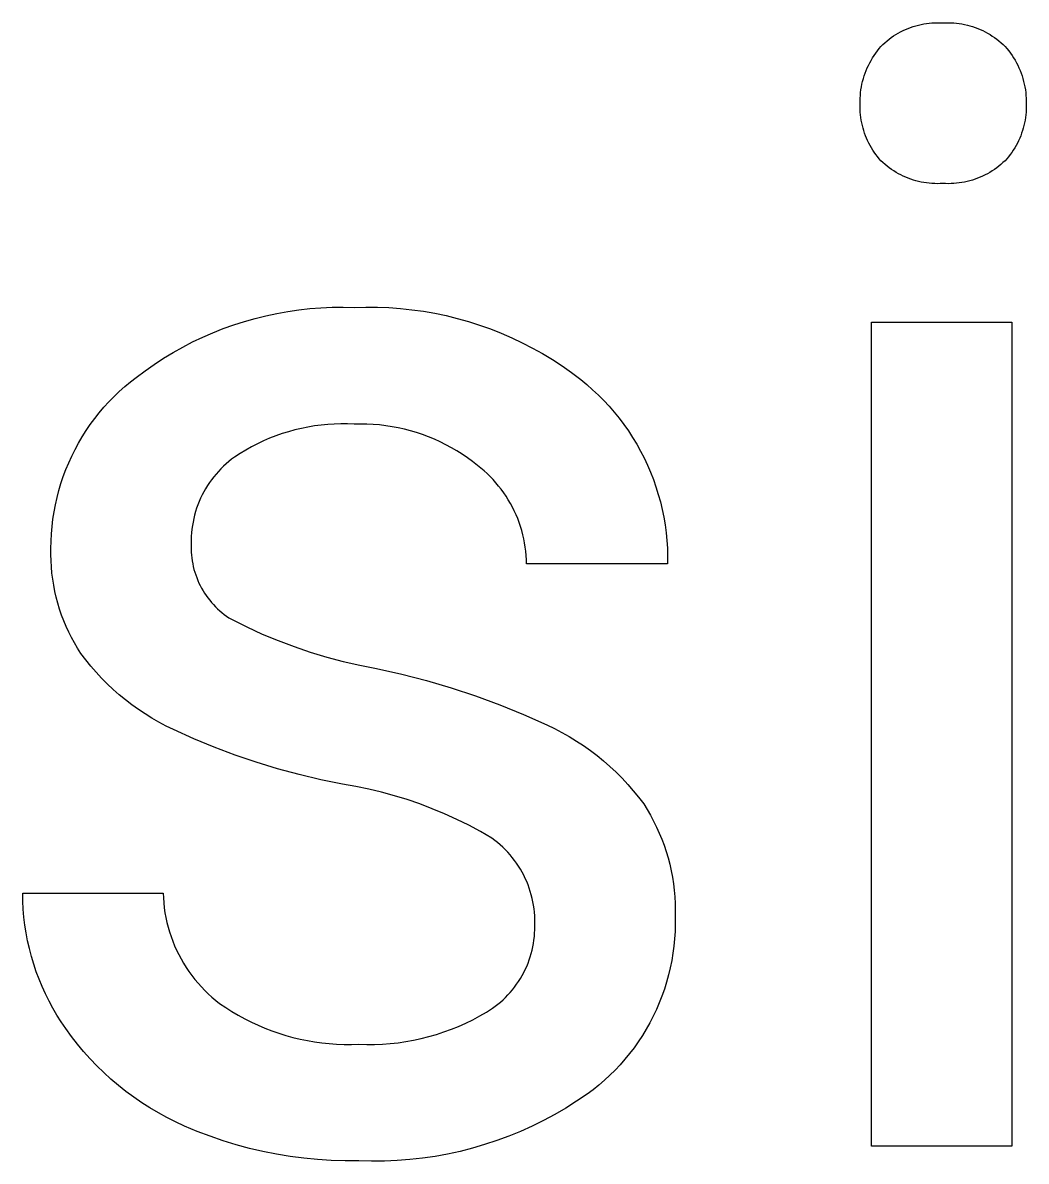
# Model space of a CAD drawing. Header units: millimetres. Extents: x 3269 to 7089, y 1744 to 4413.
# Drawn here: x 5840.15 to 5868.6, y 1911.16 to 1943.44 of the extents above; entities that cross this region are included whole.
import ezdxf

# ---------------------------------------------------------------- set-up
doc = ezdxf.new("R2010")
doc.units = ezdxf.units.MM
doc.header["$MEASUREMENT"] = 0
doc.layers.add('Domyślny', color=7, linetype='Continuous', true_color=0x000000)

msp = doc.modelspace()

# ---------------------------------------------------------------- linework, layer by layer
at = {"layer": 'Domyślny'}
for p, q in [((5865.174, 1943.247), (5865.245, 1943.277)), ((5865.245, 1943.277), (5865.318, 1943.304)), ((5865.318, 1943.304), (5865.391, 1943.329)), ((5865.391, 1943.329), (5865.465, 1943.351)), ((5865.465, 1943.351), (5865.54, 1943.371)), ((5865.54, 1943.371), (5865.615, 1943.388)), ((5865.615, 1943.388), (5865.691, 1943.403)), ((5865.691, 1943.403), (5865.768, 1943.415)), ((5865.768, 1943.415), (5865.845, 1943.424)), ((5865.845, 1943.424), (5865.922, 1943.43)), ((5865.922, 1943.43), (5865.999, 1943.434)), ((5865.999, 1943.434), (5866.077, 1943.435)), ((5866.077, 1943.435), (5866.154, 1943.434)), ((5866.154, 1943.434), (5866.231, 1943.43)), ((5866.231, 1943.43), (5866.309, 1943.434)), ((5866.309, 1943.434), (5866.387, 1943.435)), ((5866.387, 1943.435), (5866.464, 1943.434)), ((5866.464, 1943.434), (5866.542, 1943.43)), ((5866.542, 1943.43), (5866.619, 1943.423)), ((5866.619, 1943.423), (5866.697, 1943.414)), ((5866.697, 1943.414), (5866.773, 1943.402)), ((5866.773, 1943.402), (5866.85, 1943.388)), ((5866.85, 1943.388), (5866.926, 1943.37)), ((5866.926, 1943.37), (5867.001, 1943.351)), ((5867.001, 1943.351), (5867.075, 1943.328)), ((5867.075, 1943.328), (5867.149, 1943.303)), ((5867.149, 1943.303), (5867.222, 1943.276)), ((5867.222, 1943.276), (5867.293, 1943.246)), ((5864.649, 1942.922), (5864.709, 1942.97)), ((5864.709, 1942.97), (5864.771, 1943.016)), ((5864.771, 1943.016), (5864.835, 1943.061)), ((5864.835, 1943.061), (5864.9, 1943.102)), ((5864.9, 1943.102), (5864.967, 1943.142)), ((5864.967, 1943.142), (5865.034, 1943.179)), ((5865.034, 1943.179), (5865.103, 1943.214)), ((5865.103, 1943.214), (5865.174, 1943.247)), ((5867.293, 1943.246), (5867.364, 1943.213)), ((5867.364, 1943.213), (5867.434, 1943.179)), ((5867.434, 1943.179), (5867.502, 1943.141)), ((5867.502, 1943.141), (5867.569, 1943.102)), ((5867.569, 1943.102), (5867.634, 1943.06)), ((5867.634, 1943.06), (5867.698, 1943.016)), ((5867.698, 1943.016), (5867.761, 1942.97)), ((5867.761, 1942.97), (5867.822, 1942.921)), ((5864.328, 1942.574), (5864.376, 1942.639)), ((5864.376, 1942.639), (5864.426, 1942.702)), ((5864.426, 1942.702), (5864.478, 1942.764)), ((5864.478, 1942.764), (5864.533, 1942.818)), ((5864.533, 1942.818), (5864.59, 1942.871)), ((5864.59, 1942.871), (5864.649, 1942.922)), ((5867.822, 1942.921), (5867.881, 1942.871)), ((5867.881, 1942.871), (5867.938, 1942.818)), ((5867.938, 1942.818), (5867.994, 1942.764)), ((5867.994, 1942.764), (5868.047, 1942.703)), ((5868.047, 1942.703), (5868.098, 1942.64)), ((5868.098, 1942.64), (5868.147, 1942.575)), ((5864.122, 1942.227), (5864.158, 1942.3)), ((5864.158, 1942.3), (5864.197, 1942.37)), ((5864.197, 1942.37), (5864.238, 1942.44)), ((5864.238, 1942.44), (5864.282, 1942.508)), ((5864.282, 1942.508), (5864.328, 1942.574)), ((5868.147, 1942.575), (5868.193, 1942.509)), ((5868.193, 1942.509), (5868.237, 1942.441)), ((5868.237, 1942.441), (5868.279, 1942.372)), ((5868.279, 1942.372), (5868.318, 1942.301)), ((5868.318, 1942.301), (5868.355, 1942.229)), ((5864.002, 1941.928), (5864.028, 1942.004)), ((5864.028, 1942.004), (5864.057, 1942.08)), ((5864.057, 1942.08), (5864.088, 1942.154)), ((5864.088, 1942.154), (5864.122, 1942.227)), ((5868.355, 1942.229), (5868.39, 1942.156)), ((5868.39, 1942.156), (5868.422, 1942.081)), ((5868.422, 1942.081), (5868.451, 1942.006)), ((5868.451, 1942.006), (5868.478, 1941.929)), ((5863.923, 1941.615), (5863.939, 1941.694)), ((5863.939, 1941.694), (5863.957, 1941.773)), ((5863.957, 1941.773), (5863.978, 1941.851)), ((5863.978, 1941.851), (5864.002, 1941.928)), ((5868.478, 1941.929), (5868.502, 1941.852)), ((5868.502, 1941.852), (5868.523, 1941.774)), ((5868.523, 1941.774), (5868.542, 1941.695)), ((5868.542, 1941.695), (5868.558, 1941.616)), ((5863.888, 1941.294), (5863.893, 1941.374)), ((5863.893, 1941.374), (5863.9, 1941.455)), ((5863.9, 1941.455), (5863.91, 1941.535)), ((5863.91, 1941.535), (5863.923, 1941.615)), ((5868.558, 1941.616), (5868.571, 1941.536)), ((5868.571, 1941.536), (5868.581, 1941.456)), ((5868.581, 1941.456), (5868.589, 1941.375)), ((5868.589, 1941.375), (5868.594, 1941.294)), ((5863.886, 1941.213), (5863.888, 1941.294)), ((5863.887, 1941.132), (5863.886, 1941.213)), ((5863.886, 1941.056), (5863.887, 1941.132)), ((5863.887, 1940.98), (5863.886, 1941.056)), ((5868.594, 1941.294), (5868.596, 1941.213)), ((5868.596, 1941.056), (5868.594, 1940.979)), ((5868.596, 1941.213), (5868.595, 1941.132)), ((5868.595, 1941.132), (5868.596, 1941.056)), ((5863.891, 1940.903), (5863.887, 1940.98)), ((5863.898, 1940.827), (5863.891, 1940.903)), ((5863.907, 1940.751), (5863.898, 1940.827)), ((5863.918, 1940.676), (5863.907, 1940.751)), ((5863.932, 1940.601), (5863.918, 1940.676)), ((5868.563, 1940.675), (5868.548, 1940.599)), ((5868.574, 1940.75), (5868.563, 1940.675)), ((5868.584, 1940.826), (5868.574, 1940.75)), ((5868.59, 1940.903), (5868.584, 1940.826)), ((5868.594, 1940.979), (5868.59, 1940.903)), ((5863.949, 1940.526), (5863.932, 1940.601)), ((5863.968, 1940.452), (5863.949, 1940.526)), ((5863.989, 1940.379), (5863.968, 1940.452)), ((5864.013, 1940.306), (5863.989, 1940.379)), ((5868.49, 1940.377), (5868.466, 1940.305)), ((5868.512, 1940.451), (5868.49, 1940.377)), ((5868.531, 1940.525), (5868.512, 1940.451)), ((5868.548, 1940.599), (5868.531, 1940.525)), ((5864.04, 1940.234), (5864.013, 1940.306)), ((5864.068, 1940.164), (5864.04, 1940.234)), ((5864.1, 1940.094), (5864.068, 1940.164)), ((5864.133, 1940.025), (5864.1, 1940.094)), ((5868.378, 1940.092), (5868.344, 1940.024)), ((5868.41, 1940.162), (5868.378, 1940.092)), ((5868.439, 1940.233), (5868.41, 1940.162)), ((5868.466, 1940.305), (5868.439, 1940.233)), ((5864.169, 1939.958), (5864.133, 1940.025)), ((5864.207, 1939.891), (5864.169, 1939.958)), ((5864.247, 1939.826), (5864.207, 1939.891)), ((5864.289, 1939.763), (5864.247, 1939.826)), ((5864.333, 1939.7), (5864.289, 1939.763)), ((5868.186, 1939.762), (5868.141, 1939.7)), ((5868.229, 1939.825), (5868.186, 1939.762)), ((5868.27, 1939.89), (5868.229, 1939.825)), ((5868.308, 1939.956), (5868.27, 1939.89)), ((5868.344, 1940.024), (5868.308, 1939.956)), ((5864.38, 1939.64), (5864.333, 1939.7)), ((5864.428, 1939.581), (5864.38, 1939.64)), ((5864.478, 1939.523), (5864.428, 1939.581)), ((5864.534, 1939.47), (5864.478, 1939.523)), ((5864.592, 1939.419), (5864.534, 1939.47)), ((5864.651, 1939.37), (5864.592, 1939.419)), ((5867.879, 1939.419), (5867.82, 1939.37)), ((5867.937, 1939.47), (5867.879, 1939.419)), ((5867.994, 1939.523), (5867.937, 1939.47)), ((5868.045, 1939.58), (5867.994, 1939.523)), ((5868.094, 1939.639), (5868.045, 1939.58)), ((5868.141, 1939.7), (5868.094, 1939.639)), ((5864.712, 1939.323), (5864.651, 1939.37)), ((5864.775, 1939.278), (5864.712, 1939.323)), ((5864.839, 1939.235), (5864.775, 1939.278)), ((5864.904, 1939.195), (5864.839, 1939.235)), ((5864.971, 1939.156), (5864.904, 1939.195)), ((5865.039, 1939.12), (5864.971, 1939.156)), ((5865.108, 1939.087), (5865.039, 1939.12)), ((5865.178, 1939.055), (5865.108, 1939.087)), ((5867.36, 1939.087), (5867.289, 1939.056)), ((5867.429, 1939.121), (5867.36, 1939.087)), ((5867.498, 1939.157), (5867.429, 1939.121)), ((5867.565, 1939.195), (5867.498, 1939.157)), ((5867.631, 1939.236), (5867.565, 1939.195)), ((5867.695, 1939.279), (5867.631, 1939.236)), ((5867.758, 1939.323), (5867.695, 1939.279)), ((5867.82, 1939.37), (5867.758, 1939.323)), ((5865.249, 1939.026), (5865.178, 1939.055)), ((5865.322, 1939), (5865.249, 1939.026)), ((5865.395, 1938.976), (5865.322, 1939)), ((5865.469, 1938.954), (5865.395, 1938.976)), ((5865.543, 1938.935), (5865.469, 1938.954)), ((5865.619, 1938.919), (5865.543, 1938.935)), ((5865.694, 1938.905), (5865.619, 1938.919)), ((5865.77, 1938.893), (5865.694, 1938.905)), ((5865.847, 1938.885), (5865.77, 1938.893)), ((5865.924, 1938.879), (5865.847, 1938.885)), ((5866, 1938.875), (5865.924, 1938.879)), ((5866.077, 1938.874), (5866, 1938.875)), ((5866.154, 1938.876), (5866.077, 1938.874)), ((5866.231, 1938.88), (5866.154, 1938.876)), ((5866.308, 1938.876), (5866.231, 1938.88)), ((5866.386, 1938.874), (5866.308, 1938.876)), ((5866.463, 1938.876), (5866.386, 1938.874)), ((5866.54, 1938.879), (5866.463, 1938.876)), ((5866.617, 1938.885), (5866.54, 1938.879)), ((5866.694, 1938.894), (5866.617, 1938.885)), ((5866.771, 1938.906), (5866.694, 1938.894)), ((5866.847, 1938.919), (5866.771, 1938.906)), ((5866.922, 1938.936), (5866.847, 1938.919)), ((5866.997, 1938.955), (5866.922, 1938.936)), ((5867.071, 1938.977), (5866.997, 1938.955)), ((5867.145, 1939.001), (5867.071, 1938.977)), ((5867.217, 1939.027), (5867.145, 1939.001)), ((5867.289, 1939.056), (5867.217, 1939.027)), ((5847.038, 1935.131), (5847.346, 1935.197)), ((5847.346, 1935.197), (5847.657, 1935.253)), ((5847.657, 1935.253), (5847.97, 1935.298)), ((5847.97, 1935.298), (5848.283, 1935.332)), ((5848.283, 1935.332), (5848.598, 1935.356)), ((5848.598, 1935.356), (5848.913, 1935.37)), ((5848.913, 1935.37), (5849.229, 1935.373)), ((5849.229, 1935.373), (5849.545, 1935.365)), ((5849.545, 1935.365), (5849.872, 1935.374)), ((5849.872, 1935.374), (5850.2, 1935.373)), ((5850.2, 1935.373), (5850.527, 1935.36)), ((5850.527, 1935.36), (5850.854, 1935.336)), ((5850.854, 1935.336), (5851.18, 1935.302)), ((5851.18, 1935.302), (5851.504, 1935.256)), ((5851.504, 1935.256), (5851.827, 1935.2)), ((5851.827, 1935.2), (5852.147, 1935.132)), ((5845.83, 1934.766), (5846.127, 1934.872)), ((5846.127, 1934.872), (5846.428, 1934.969)), ((5846.428, 1934.969), (5846.731, 1935.055)), ((5846.731, 1935.055), (5847.038, 1935.131)), ((5852.147, 1935.132), (5852.465, 1935.054)), ((5852.465, 1935.054), (5852.781, 1934.965)), ((5852.781, 1934.965), (5853.093, 1934.866)), ((5853.093, 1934.866), (5853.402, 1934.756)), ((5864.21, 1911.584), (5864.21, 1934.951)), ((5864.21, 1934.951), (5868.191, 1934.951)), ((5868.191, 1934.951), (5868.191, 1911.584)), ((5845.247, 1934.524), (5845.537, 1934.65)), ((5845.537, 1934.65), (5845.83, 1934.766)), ((5853.402, 1934.756), (5853.706, 1934.636)), ((5853.706, 1934.636), (5854.007, 1934.506)), ((5844.407, 1934.088), (5844.682, 1934.243)), ((5844.682, 1934.243), (5844.962, 1934.388)), ((5844.962, 1934.388), (5845.247, 1934.524)), ((5854.007, 1934.506), (5854.303, 1934.365)), ((5854.303, 1934.365), (5854.594, 1934.215)), ((5843.872, 1933.752), (5844.137, 1933.925)), ((5844.137, 1933.925), (5844.407, 1934.088)), ((5854.594, 1934.215), (5854.88, 1934.055)), ((5854.88, 1934.055), (5855.16, 1933.885)), ((5843.362, 1933.381), (5843.614, 1933.571)), ((5843.614, 1933.571), (5843.872, 1933.752)), ((5855.16, 1933.885), (5855.435, 1933.706)), ((5855.435, 1933.706), (5855.703, 1933.518)), ((5843.038, 1933.12), (5843.198, 1933.253)), ((5843.198, 1933.253), (5843.362, 1933.381)), ((5855.703, 1933.518), (5855.965, 1933.321)), ((5855.965, 1933.321), (5856.136, 1933.181)), ((5842.733, 1932.837), (5842.883, 1932.981)), ((5842.883, 1932.981), (5843.038, 1933.12)), ((5856.136, 1933.181), (5856.303, 1933.034)), ((5856.303, 1933.034), (5856.464, 1932.882)), ((5842.448, 1932.534), (5842.588, 1932.688)), ((5842.588, 1932.688), (5842.733, 1932.837)), ((5856.464, 1932.882), (5856.621, 1932.725)), ((5856.621, 1932.725), (5856.771, 1932.563)), ((5842.184, 1932.212), (5842.313, 1932.375)), ((5842.313, 1932.375), (5842.448, 1932.534)), ((5856.771, 1932.563), (5856.916, 1932.395)), ((5856.916, 1932.395), (5857.056, 1932.222)), ((5841.943, 1931.872), (5842.061, 1932.044)), ((5842.061, 1932.044), (5842.184, 1932.212)), ((5848.229, 1931.974), (5848.044, 1931.937)), ((5848.415, 1932.005), (5848.229, 1931.974)), ((5848.602, 1932.03), (5848.415, 1932.005)), ((5848.79, 1932.048), (5848.602, 1932.03)), ((5848.978, 1932.06), (5848.79, 1932.048)), ((5849.167, 1932.065), (5848.978, 1932.06)), ((5849.356, 1932.064), (5849.167, 1932.065)), ((5849.545, 1932.056), (5849.356, 1932.064)), ((5849.724, 1932.06), (5849.545, 1932.056)), ((5849.903, 1932.057), (5849.724, 1932.06)), ((5850.082, 1932.048), (5849.903, 1932.057)), ((5850.261, 1932.033), (5850.082, 1932.048)), ((5850.439, 1932.012), (5850.261, 1932.033)), ((5850.616, 1931.985), (5850.439, 1932.012)), ((5850.793, 1931.952), (5850.616, 1931.985)), ((5857.056, 1932.222), (5857.189, 1932.045)), ((5857.189, 1932.045), (5857.316, 1931.864)), ((5841.726, 1931.517), (5841.832, 1931.697)), ((5841.832, 1931.697), (5841.943, 1931.872)), ((5847.144, 1931.656), (5846.97, 1931.581)), ((5847.319, 1931.724), (5847.144, 1931.656)), ((5847.498, 1931.787), (5847.319, 1931.724)), ((5847.678, 1931.843), (5847.498, 1931.787)), ((5847.86, 1931.893), (5847.678, 1931.843)), ((5848.044, 1931.937), (5847.86, 1931.893)), ((5850.968, 1931.913), (5850.793, 1931.952)), ((5851.141, 1931.867), (5850.968, 1931.913)), ((5851.313, 1931.816), (5851.141, 1931.867)), ((5851.483, 1931.759), (5851.313, 1931.816)), ((5851.651, 1931.697), (5851.483, 1931.759)), ((5851.817, 1931.628), (5851.651, 1931.697)), ((5857.316, 1931.864), (5857.437, 1931.678)), ((5857.437, 1931.678), (5857.552, 1931.488)), ((5841.534, 1931.148), (5841.627, 1931.334)), ((5841.627, 1931.334), (5841.726, 1931.517)), ((5846.467, 1931.322), (5846.305, 1931.224)), ((5846.632, 1931.414), (5846.467, 1931.322)), ((5846.799, 1931.5), (5846.632, 1931.414)), ((5846.97, 1931.581), (5846.799, 1931.5)), ((5851.98, 1931.554), (5851.817, 1931.628)), ((5852.141, 1931.474), (5851.98, 1931.554)), ((5852.299, 1931.389), (5852.141, 1931.474)), ((5852.453, 1931.299), (5852.299, 1931.389)), ((5857.552, 1931.488), (5857.66, 1931.294)), ((5841.448, 1930.959), (5841.534, 1931.148)), ((5845.986, 1930.997), (5845.909, 1930.931)), ((5846.065, 1931.06), (5845.986, 1930.997)), ((5846.147, 1931.121), (5846.065, 1931.06)), ((5846.305, 1931.224), (5846.147, 1931.121)), ((5852.605, 1931.203), (5852.453, 1931.299)), ((5852.753, 1931.102), (5852.605, 1931.203)), ((5852.898, 1930.996), (5852.753, 1931.102)), ((5853.039, 1930.885), (5852.898, 1930.996)), ((5857.66, 1931.294), (5857.761, 1931.097)), ((5857.761, 1931.097), (5857.856, 1930.896)), ((5841.295, 1930.572), (5841.368, 1930.767)), ((5841.368, 1930.767), (5841.448, 1930.959)), ((5845.691, 1930.717), (5845.624, 1930.641)), ((5845.761, 1930.791), (5845.691, 1930.717)), ((5845.834, 1930.862), (5845.761, 1930.791)), ((5845.909, 1930.931), (5845.834, 1930.862)), ((5853.132, 1930.811), (5853.039, 1930.885)), ((5853.224, 1930.733), (5853.132, 1930.811)), ((5853.312, 1930.653), (5853.224, 1930.733)), ((5857.856, 1930.896), (5857.943, 1930.693)), ((5857.943, 1930.693), (5858.024, 1930.486)), ((5841.169, 1930.175), (5841.228, 1930.375)), ((5841.228, 1930.375), (5841.295, 1930.572)), ((5845.438, 1930.399), (5845.382, 1930.314)), ((5845.497, 1930.482), (5845.438, 1930.399)), ((5845.559, 1930.562), (5845.497, 1930.482)), ((5845.624, 1930.641), (5845.559, 1930.562)), ((5853.398, 1930.57), (5853.312, 1930.653)), ((5853.48, 1930.483), (5853.398, 1930.57)), ((5853.56, 1930.394), (5853.48, 1930.483)), ((5853.637, 1930.303), (5853.56, 1930.394)), ((5858.024, 1930.486), (5858.097, 1930.277)), ((5841.116, 1929.974), (5841.169, 1930.175)), ((5845.231, 1930.049), (5845.187, 1929.957)), ((5845.278, 1930.139), (5845.231, 1930.049)), ((5845.329, 1930.227), (5845.278, 1930.139)), ((5845.382, 1930.314), (5845.329, 1930.227)), ((5853.71, 1930.209), (5853.637, 1930.303)), ((5853.781, 1930.112), (5853.71, 1930.209)), ((5853.848, 1930.013), (5853.781, 1930.112)), ((5858.097, 1930.277), (5858.163, 1930.065)), ((5858.163, 1930.065), (5858.222, 1929.852)), ((5841.031, 1929.567), (5841.07, 1929.771)), ((5841.07, 1929.771), (5841.116, 1929.974)), ((5845.109, 1929.769), (5845.075, 1929.674)), ((5845.146, 1929.864), (5845.109, 1929.769)), ((5845.187, 1929.957), (5845.146, 1929.864)), ((5853.912, 1929.912), (5853.848, 1930.013)), ((5853.972, 1929.809), (5853.912, 1929.912)), ((5854.029, 1929.704), (5853.972, 1929.809)), ((5854.082, 1929.597), (5854.029, 1929.704)), ((5858.222, 1929.852), (5858.274, 1929.636)), ((5841, 1929.361), (5841.031, 1929.567)), ((5844.992, 1929.38), (5844.972, 1929.28)), ((5845.016, 1929.479), (5844.992, 1929.38)), ((5845.044, 1929.577), (5845.016, 1929.479)), ((5845.075, 1929.674), (5845.044, 1929.577)), ((5854.132, 1929.488), (5854.082, 1929.597)), ((5854.177, 1929.378), (5854.132, 1929.488)), ((5854.22, 1929.266), (5854.177, 1929.378)), ((5858.274, 1929.636), (5858.318, 1929.419)), ((5858.318, 1929.419), (5858.355, 1929.2)), ((5840.957, 1928.947), (5840.975, 1929.154)), ((5840.975, 1929.154), (5841, 1929.361)), ((5844.941, 1929.079), (5844.93, 1928.978)), ((5844.954, 1929.18), (5844.941, 1929.079)), ((5844.972, 1929.28), (5844.954, 1929.18)), ((5854.258, 1929.153), (5854.22, 1929.266)), ((5854.292, 1929.039), (5854.258, 1929.153)), ((5858.355, 1929.2), (5858.385, 1928.98)), ((5840.943, 1928.531), (5840.947, 1928.739)), ((5840.947, 1928.739), (5840.957, 1928.947)), ((5844.924, 1928.877), (5844.921, 1928.775)), ((5844.921, 1928.775), (5844.921, 1928.673)), ((5844.93, 1928.978), (5844.924, 1928.877)), ((5854.323, 1928.923), (5854.292, 1929.039)), ((5854.35, 1928.807), (5854.323, 1928.923)), ((5854.373, 1928.689), (5854.35, 1928.807)), ((5858.385, 1928.98), (5858.407, 1928.76)), ((5858.407, 1928.76), (5858.421, 1928.538)), ((5840.942, 1928.357), (5840.943, 1928.531)), ((5844.921, 1928.673), (5844.918, 1928.591)), ((5844.918, 1928.591), (5844.919, 1928.509)), ((5844.919, 1928.509), (5844.922, 1928.426)), ((5844.922, 1928.426), (5844.928, 1928.344)), ((5854.391, 1928.571), (5854.373, 1928.689)), ((5854.406, 1928.453), (5854.391, 1928.571)), ((5854.417, 1928.334), (5854.406, 1928.453)), ((5858.421, 1928.538), (5858.428, 1928.317)), ((5840.946, 1928.182), (5840.942, 1928.357)), ((5840.956, 1928.008), (5840.946, 1928.182)), ((5844.928, 1928.344), (5844.937, 1928.262)), ((5844.937, 1928.262), (5844.948, 1928.181)), ((5844.948, 1928.181), (5844.963, 1928.1)), ((5844.963, 1928.1), (5844.98, 1928.019)), ((5854.424, 1928.214), (5854.417, 1928.334)), ((5854.427, 1928.095), (5854.424, 1928.214)), ((5858.427, 1928.095), (5854.427, 1928.095)), ((5858.428, 1928.317), (5858.427, 1928.095)), ((5840.972, 1927.834), (5840.956, 1928.008)), ((5840.994, 1927.661), (5840.972, 1927.834)), ((5844.98, 1928.019), (5845, 1927.939)), ((5845, 1927.939), (5845.023, 1927.86)), ((5845.023, 1927.86), (5845.048, 1927.782)), ((5845.048, 1927.782), (5845.077, 1927.705)), ((5841.022, 1927.488), (5840.994, 1927.661)), ((5841.056, 1927.317), (5841.022, 1927.488)), ((5845.077, 1927.705), (5845.107, 1927.628)), ((5845.107, 1927.628), (5845.141, 1927.553)), ((5845.141, 1927.553), (5845.177, 1927.479)), ((5845.177, 1927.479), (5845.216, 1927.406)), ((5841.095, 1927.147), (5841.056, 1927.317)), ((5841.14, 1926.978), (5841.095, 1927.147)), ((5845.216, 1927.406), (5845.257, 1927.335)), ((5845.257, 1927.335), (5845.3, 1927.265)), ((5845.3, 1927.265), (5845.346, 1927.197)), ((5845.346, 1927.197), (5845.395, 1927.13)), ((5845.395, 1927.13), (5845.445, 1927.065)), ((5841.191, 1926.811), (5841.14, 1926.978)), ((5841.247, 1926.646), (5841.191, 1926.811)), ((5845.445, 1927.065), (5845.498, 1927.002)), ((5845.498, 1927.002), (5845.553, 1926.94)), ((5845.553, 1926.94), (5845.61, 1926.881)), ((5845.61, 1926.881), (5845.669, 1926.823)), ((5845.669, 1926.823), (5845.73, 1926.768)), ((5841.309, 1926.483), (5841.247, 1926.646)), ((5841.376, 1926.322), (5841.309, 1926.483)), ((5845.73, 1926.768), (5845.793, 1926.715)), ((5845.793, 1926.715), (5845.857, 1926.664)), ((5845.857, 1926.664), (5845.924, 1926.615)), ((5845.924, 1926.615), (5845.992, 1926.569)), ((5845.992, 1926.569), (5846.061, 1926.525)), ((5846.061, 1926.525), (5846.495, 1926.308)), ((5841.449, 1926.163), (5841.376, 1926.322)), ((5841.527, 1926.007), (5841.449, 1926.163)), ((5846.495, 1926.308), (5846.937, 1926.107)), ((5841.61, 1925.853), (5841.527, 1926.007)), ((5841.698, 1925.703), (5841.61, 1925.853)), ((5846.937, 1926.107), (5847.384, 1925.921)), ((5847.384, 1925.921), (5847.838, 1925.75)), ((5841.792, 1925.555), (5841.698, 1925.703)), ((5841.93, 1925.373), (5841.792, 1925.555)), ((5847.838, 1925.75), (5848.297, 1925.594)), ((5848.297, 1925.594), (5848.762, 1925.454)), ((5842.074, 1925.195), (5841.93, 1925.373)), ((5842.224, 1925.022), (5842.074, 1925.195)), ((5848.762, 1925.454), (5849.231, 1925.33)), ((5849.231, 1925.33), (5849.703, 1925.222)), ((5849.703, 1925.222), (5850.179, 1925.131)), ((5842.38, 1924.855), (5842.224, 1925.022)), ((5850.179, 1925.131), (5850.89, 1924.973)), ((5850.89, 1924.973), (5851.596, 1924.791)), ((5842.541, 1924.692), (5842.38, 1924.855)), ((5842.707, 1924.536), (5842.541, 1924.692)), ((5842.879, 1924.385), (5842.707, 1924.536)), ((5851.596, 1924.791), (5852.294, 1924.586)), ((5852.294, 1924.586), (5852.985, 1924.357)), ((5843.056, 1924.239), (5842.879, 1924.385)), ((5843.238, 1924.1), (5843.056, 1924.239)), ((5852.985, 1924.357), (5853.668, 1924.104)), ((5843.424, 1923.967), (5843.238, 1924.1)), ((5843.614, 1923.84), (5843.424, 1923.967)), ((5853.668, 1924.104), (5854.342, 1923.828)), ((5843.809, 1923.72), (5843.614, 1923.84)), ((5844.007, 1923.606), (5843.809, 1923.72)), ((5844.21, 1923.499), (5844.007, 1923.606)), ((5854.342, 1923.828), (5855.007, 1923.53)), ((5844.415, 1923.399), (5844.21, 1923.499)), ((5844.991, 1923.139), (5844.415, 1923.399)), ((5855.007, 1923.53), (5855.222, 1923.426)), ((5855.222, 1923.426), (5855.433, 1923.316)), ((5855.433, 1923.316), (5855.641, 1923.198)), ((5845.575, 1922.898), (5844.991, 1923.139)), ((5855.641, 1923.198), (5855.844, 1923.073)), ((5855.844, 1923.073), (5856.044, 1922.942)), ((5856.044, 1922.942), (5856.238, 1922.803)), ((5846.166, 1922.675), (5845.575, 1922.898)), ((5846.764, 1922.472), (5846.166, 1922.675)), ((5856.238, 1922.803), (5856.428, 1922.659)), ((5856.428, 1922.659), (5856.613, 1922.508)), ((5847.368, 1922.287), (5846.764, 1922.472)), ((5847.978, 1922.122), (5847.368, 1922.287)), ((5856.613, 1922.508), (5856.792, 1922.351)), ((5856.792, 1922.351), (5856.967, 1922.188)), ((5848.593, 1921.976), (5847.978, 1922.122)), ((5849.212, 1921.849), (5848.593, 1921.976)), ((5856.967, 1922.188), (5857.135, 1922.019)), ((5857.135, 1922.019), (5857.298, 1921.844)), ((5849.584, 1921.786), (5849.212, 1921.849)), ((5849.954, 1921.71), (5849.584, 1921.786)), ((5850.321, 1921.622), (5849.954, 1921.71)), ((5857.298, 1921.844), (5857.455, 1921.664)), ((5857.455, 1921.664), (5857.605, 1921.479)), ((5850.686, 1921.523), (5850.321, 1921.622)), ((5851.047, 1921.412), (5850.686, 1921.523)), ((5851.404, 1921.289), (5851.047, 1921.412)), ((5857.605, 1921.479), (5857.75, 1921.289)), ((5851.757, 1921.155), (5851.404, 1921.289)), ((5852.106, 1921.009), (5851.757, 1921.155)), ((5852.449, 1920.853), (5852.106, 1921.009)), ((5857.75, 1921.289), (5857.849, 1921.13)), ((5857.849, 1921.13), (5857.943, 1920.969)), ((5852.788, 1920.685), (5852.449, 1920.853)), ((5853.121, 1920.507), (5852.788, 1920.685)), ((5857.943, 1920.969), (5858.032, 1920.804)), ((5858.032, 1920.804), (5858.115, 1920.636)), ((5853.448, 1920.318), (5853.121, 1920.507)), ((5858.115, 1920.636), (5858.192, 1920.465)), ((5858.192, 1920.465), (5858.263, 1920.292)), ((5853.528, 1920.258), (5853.448, 1920.318)), ((5853.606, 1920.196), (5853.528, 1920.258)), ((5853.682, 1920.131), (5853.606, 1920.196)), ((5853.755, 1920.064), (5853.682, 1920.131)), ((5853.827, 1919.994), (5853.755, 1920.064)), ((5858.263, 1920.292), (5858.328, 1920.117)), ((5858.328, 1920.117), (5858.388, 1919.94)), ((5853.895, 1919.922), (5853.827, 1919.994)), ((5853.962, 1919.847), (5853.895, 1919.922)), ((5854.025, 1919.77), (5853.962, 1919.847)), ((5854.087, 1919.691), (5854.025, 1919.77)), ((5858.388, 1919.94), (5858.441, 1919.76)), ((5858.441, 1919.76), (5858.489, 1919.579)), ((5854.145, 1919.61), (5854.087, 1919.691)), ((5854.2, 1919.527), (5854.145, 1919.61)), ((5854.253, 1919.443), (5854.2, 1919.527)), ((5854.303, 1919.356), (5854.253, 1919.443)), ((5858.489, 1919.579), (5858.53, 1919.397)), ((5858.53, 1919.397), (5858.565, 1919.213)), ((5854.349, 1919.268), (5854.303, 1919.356)), ((5854.393, 1919.178), (5854.349, 1919.268)), ((5854.434, 1919.087), (5854.393, 1919.178)), ((5854.471, 1918.994), (5854.434, 1919.087)), ((5858.565, 1919.213), (5858.594, 1919.028)), ((5840.149, 1918.536), (5840.145, 1918.764)), ((5840.145, 1918.764), (5844.126, 1918.764)), ((5844.126, 1918.764), (5844.132, 1918.624)), ((5854.505, 1918.9), (5854.471, 1918.994)), ((5854.536, 1918.806), (5854.505, 1918.9)), ((5854.564, 1918.71), (5854.536, 1918.806)), ((5858.594, 1919.028), (5858.616, 1918.842)), ((5858.616, 1918.842), (5858.632, 1918.656)), ((5840.161, 1918.309), (5840.149, 1918.536)), ((5844.132, 1918.624), (5844.142, 1918.485)), ((5844.142, 1918.485), (5844.158, 1918.346)), ((5854.588, 1918.613), (5854.564, 1918.71)), ((5854.61, 1918.515), (5854.588, 1918.613)), ((5854.627, 1918.417), (5854.61, 1918.515)), ((5854.642, 1918.318), (5854.627, 1918.417)), ((5858.632, 1918.656), (5858.642, 1918.469)), ((5858.642, 1918.469), (5858.646, 1918.282)), ((5840.18, 1918.083), (5840.161, 1918.309)), ((5840.207, 1917.857), (5840.18, 1918.083)), ((5844.158, 1918.346), (5844.178, 1918.207)), ((5844.178, 1918.207), (5844.203, 1918.07)), ((5854.653, 1918.219), (5854.642, 1918.318)), ((5854.66, 1918.12), (5854.653, 1918.219)), ((5854.664, 1918.02), (5854.66, 1918.12)), ((5858.646, 1918.282), (5858.643, 1918.095)), ((5858.643, 1918.095), (5858.645, 1917.886)), ((5840.242, 1917.632), (5840.207, 1917.857)), ((5844.203, 1918.07), (5844.232, 1917.933)), ((5844.232, 1917.933), (5844.267, 1917.798)), ((5844.267, 1917.798), (5844.306, 1917.663)), ((5854.662, 1917.82), (5854.665, 1917.92)), ((5854.662, 1917.723), (5854.662, 1917.82)), ((5854.665, 1917.92), (5854.664, 1918.02)), ((5858.645, 1917.886), (5858.64, 1917.678)), ((5840.284, 1917.409), (5840.242, 1917.632)), ((5844.306, 1917.663), (5844.349, 1917.531)), ((5844.349, 1917.531), (5844.398, 1917.399)), ((5854.639, 1917.432), (5854.65, 1917.529)), ((5854.65, 1917.529), (5854.658, 1917.626)), ((5854.658, 1917.626), (5854.662, 1917.723)), ((5858.627, 1917.469), (5858.607, 1917.262)), ((5858.64, 1917.678), (5858.627, 1917.469)), ((5840.334, 1917.187), (5840.284, 1917.409)), ((5840.391, 1916.967), (5840.334, 1917.187)), ((5844.398, 1917.399), (5844.45, 1917.27)), ((5844.45, 1917.27), (5844.507, 1917.142)), ((5844.507, 1917.142), (5844.569, 1917.017)), ((5854.563, 1917.051), (5854.587, 1917.145)), ((5854.587, 1917.145), (5854.608, 1917.24)), ((5854.608, 1917.24), (5854.625, 1917.336)), ((5854.625, 1917.336), (5854.639, 1917.432)), ((5858.607, 1917.262), (5858.58, 1917.055)), ((5840.456, 1916.75), (5840.391, 1916.967)), ((5844.569, 1917.017), (5844.635, 1916.894)), ((5844.635, 1916.894), (5844.705, 1916.773)), ((5854.471, 1916.774), (5854.505, 1916.866)), ((5854.505, 1916.866), (5854.535, 1916.958)), ((5854.535, 1916.958), (5854.563, 1917.051)), ((5858.546, 1916.849), (5858.504, 1916.644)), ((5858.58, 1917.055), (5858.546, 1916.849)), ((5840.529, 1916.534), (5840.456, 1916.75)), ((5840.608, 1916.321), (5840.529, 1916.534)), ((5844.705, 1916.773), (5844.779, 1916.654)), ((5844.779, 1916.654), (5844.857, 1916.538)), ((5844.857, 1916.538), (5844.94, 1916.425)), ((5854.304, 1916.423), (5854.351, 1916.509)), ((5854.351, 1916.509), (5854.394, 1916.596)), ((5854.394, 1916.596), (5854.434, 1916.684)), ((5854.434, 1916.684), (5854.471, 1916.774)), ((5858.504, 1916.644), (5858.456, 1916.441)), ((5840.695, 1916.111), (5840.608, 1916.321)), ((5844.94, 1916.425), (5845.026, 1916.315)), ((5845.026, 1916.315), (5845.115, 1916.208)), ((5845.115, 1916.208), (5845.209, 1916.104)), ((5854.091, 1916.098), (5854.148, 1916.177)), ((5854.148, 1916.177), (5854.203, 1916.257)), ((5854.203, 1916.257), (5854.255, 1916.339)), ((5854.255, 1916.339), (5854.304, 1916.423)), ((5858.4, 1916.24), (5858.338, 1916.041)), ((5858.456, 1916.441), (5858.4, 1916.24)), ((5840.789, 1915.904), (5840.695, 1916.111)), ((5840.89, 1915.7), (5840.789, 1915.904)), ((5845.209, 1916.104), (5845.306, 1916.003)), ((5845.306, 1916.003), (5845.406, 1915.906)), ((5845.406, 1915.906), (5845.51, 1915.812)), ((5853.834, 1915.806), (5853.902, 1915.876)), ((5853.902, 1915.876), (5853.968, 1915.948)), ((5853.968, 1915.948), (5854.031, 1916.022)), ((5854.031, 1916.022), (5854.091, 1916.098)), ((5858.268, 1915.844), (5858.192, 1915.65)), ((5858.338, 1916.041), (5858.268, 1915.844)), ((5840.998, 1915.5), (5840.89, 1915.7)), ((5841.113, 1915.304), (5840.998, 1915.5)), ((5845.51, 1915.812), (5845.617, 1915.722)), ((5845.617, 1915.722), (5845.727, 1915.636)), ((5845.727, 1915.636), (5845.9, 1915.517)), ((5845.9, 1915.517), (5846.076, 1915.405)), ((5853.461, 1915.496), (5853.54, 1915.553)), ((5853.54, 1915.553), (5853.617, 1915.612)), ((5853.617, 1915.612), (5853.692, 1915.674)), ((5853.692, 1915.674), (5853.764, 1915.739)), ((5853.764, 1915.739), (5853.834, 1915.806)), ((5858.192, 1915.65), (5858.109, 1915.458)), ((5841.234, 1915.112), (5841.113, 1915.304)), ((5846.076, 1915.405), (5846.256, 1915.298)), ((5846.256, 1915.298), (5846.44, 1915.197)), ((5846.44, 1915.197), (5846.627, 1915.102)), ((5852.707, 1915.076), (5852.907, 1915.174)), ((5852.907, 1915.174), (5853.104, 1915.279)), ((5853.104, 1915.279), (5853.297, 1915.391)), ((5853.297, 1915.391), (5853.38, 1915.442)), ((5853.38, 1915.442), (5853.461, 1915.496)), ((5858.02, 1915.27), (5857.924, 1915.084)), ((5858.109, 1915.458), (5858.02, 1915.27)), ((5841.362, 1914.924), (5841.234, 1915.112)), ((5841.524, 1914.7), (5841.362, 1914.924)), ((5846.627, 1915.102), (5846.817, 1915.014)), ((5846.817, 1915.014), (5847.01, 1914.932)), ((5847.01, 1914.932), (5847.205, 1914.856)), ((5847.205, 1914.856), (5847.403, 1914.787)), ((5852.087, 1914.825), (5852.297, 1914.902)), ((5852.297, 1914.902), (5852.503, 1914.985)), ((5852.503, 1914.985), (5852.707, 1915.076)), ((5857.821, 1914.903), (5857.713, 1914.724)), ((5857.924, 1915.084), (5857.821, 1914.903)), ((5841.693, 1914.483), (5841.524, 1914.7)), ((5847.403, 1914.787), (5847.603, 1914.725)), ((5847.603, 1914.725), (5847.805, 1914.67)), ((5847.805, 1914.67), (5848.009, 1914.621)), ((5848.009, 1914.621), (5848.214, 1914.579)), ((5848.214, 1914.579), (5848.42, 1914.544)), ((5848.42, 1914.544), (5848.628, 1914.516)), ((5850.787, 1914.522), (5851.007, 1914.554)), ((5851.007, 1914.554), (5851.227, 1914.593)), ((5851.227, 1914.593), (5851.445, 1914.64)), ((5851.445, 1914.64), (5851.661, 1914.694)), ((5851.661, 1914.694), (5851.875, 1914.756)), ((5851.875, 1914.756), (5852.087, 1914.825)), ((5857.598, 1914.55), (5857.477, 1914.38)), ((5857.713, 1914.724), (5857.598, 1914.55)), ((5841.869, 1914.271), (5841.693, 1914.483)), ((5842.053, 1914.065), (5841.869, 1914.271)), ((5848.628, 1914.516), (5848.836, 1914.494)), ((5848.836, 1914.494), (5849.045, 1914.48)), ((5849.045, 1914.48), (5849.255, 1914.473)), ((5849.255, 1914.473), (5849.464, 1914.473)), ((5849.464, 1914.473), (5849.674, 1914.479)), ((5849.674, 1914.479), (5849.897, 1914.472)), ((5849.897, 1914.472), (5850.12, 1914.473)), ((5850.12, 1914.473), (5850.342, 1914.482)), ((5850.342, 1914.482), (5850.565, 1914.498)), ((5850.565, 1914.498), (5850.787, 1914.522)), ((5857.351, 1914.214), (5857.218, 1914.052)), ((5857.477, 1914.38), (5857.351, 1914.214)), ((5842.244, 1913.866), (5842.053, 1914.065)), ((5857.08, 1913.896), (5856.937, 1913.744)), ((5857.218, 1914.052), (5857.08, 1913.896)), ((5842.441, 1913.674), (5842.244, 1913.866)), ((5842.645, 1913.488), (5842.441, 1913.674)), ((5856.789, 1913.597), (5856.636, 1913.456)), ((5856.937, 1913.744), (5856.789, 1913.597)), ((5842.855, 1913.309), (5842.645, 1913.488)), ((5843.071, 1913.138), (5842.855, 1913.309)), ((5856.477, 1913.319), (5856.314, 1913.189)), ((5856.636, 1913.456), (5856.477, 1913.319)), ((5843.292, 1912.974), (5843.071, 1913.138)), ((5843.52, 1912.818), (5843.292, 1912.974)), ((5856.147, 1913.064), (5855.848, 1912.861)), ((5856.314, 1913.189), (5856.147, 1913.064)), ((5843.752, 1912.67), (5843.52, 1912.818)), ((5843.99, 1912.53), (5843.752, 1912.67)), ((5855.542, 1912.668), (5855.23, 1912.487)), ((5855.848, 1912.861), (5855.542, 1912.668)), ((5844.232, 1912.398), (5843.99, 1912.53)), ((5844.478, 1912.275), (5844.232, 1912.398)), ((5844.729, 1912.159), (5844.478, 1912.275)), ((5854.911, 1912.316), (5854.587, 1912.156)), ((5855.23, 1912.487), (5854.911, 1912.316)), ((5845.089, 1912.008), (5844.729, 1912.159)), ((5845.454, 1911.869), (5845.089, 1912.008)), ((5854.258, 1912.007), (5853.923, 1911.87)), ((5854.587, 1912.156), (5854.258, 1912.007)), ((5845.824, 1911.742), (5845.454, 1911.869)), ((5846.198, 1911.627), (5845.824, 1911.742)), ((5846.575, 1911.525), (5846.198, 1911.627)), ((5853.241, 1911.632), (5852.894, 1911.53)), ((5853.584, 1911.745), (5853.241, 1911.632)), ((5853.923, 1911.87), (5853.584, 1911.745)), ((5846.956, 1911.436), (5846.575, 1911.525)), ((5847.339, 1911.359), (5846.956, 1911.436)), ((5847.725, 1911.295), (5847.339, 1911.359)), ((5852.191, 1911.364), (5851.835, 1911.299)), ((5852.544, 1911.441), (5852.191, 1911.364)), ((5852.894, 1911.53), (5852.544, 1911.441)), ((5868.191, 1911.584), (5864.21, 1911.584)), ((5848.113, 1911.245), (5847.725, 1911.295)), ((5848.502, 1911.207), (5848.113, 1911.245)), ((5848.892, 1911.182), (5848.502, 1911.207)), ((5849.283, 1911.17), (5848.892, 1911.182)), ((5849.674, 1911.171), (5849.283, 1911.17)), ((5850.035, 1911.161), (5849.674, 1911.171)), ((5850.397, 1911.163), (5850.035, 1911.161)), ((5850.758, 1911.178), (5850.397, 1911.163)), ((5851.118, 1911.206), (5850.758, 1911.178)), ((5851.477, 1911.246), (5851.118, 1911.206)), ((5851.835, 1911.299), (5851.477, 1911.246))]:
    msp.add_line(p, q, dxfattribs=at)

doc.saveas('drawing.dxf')
